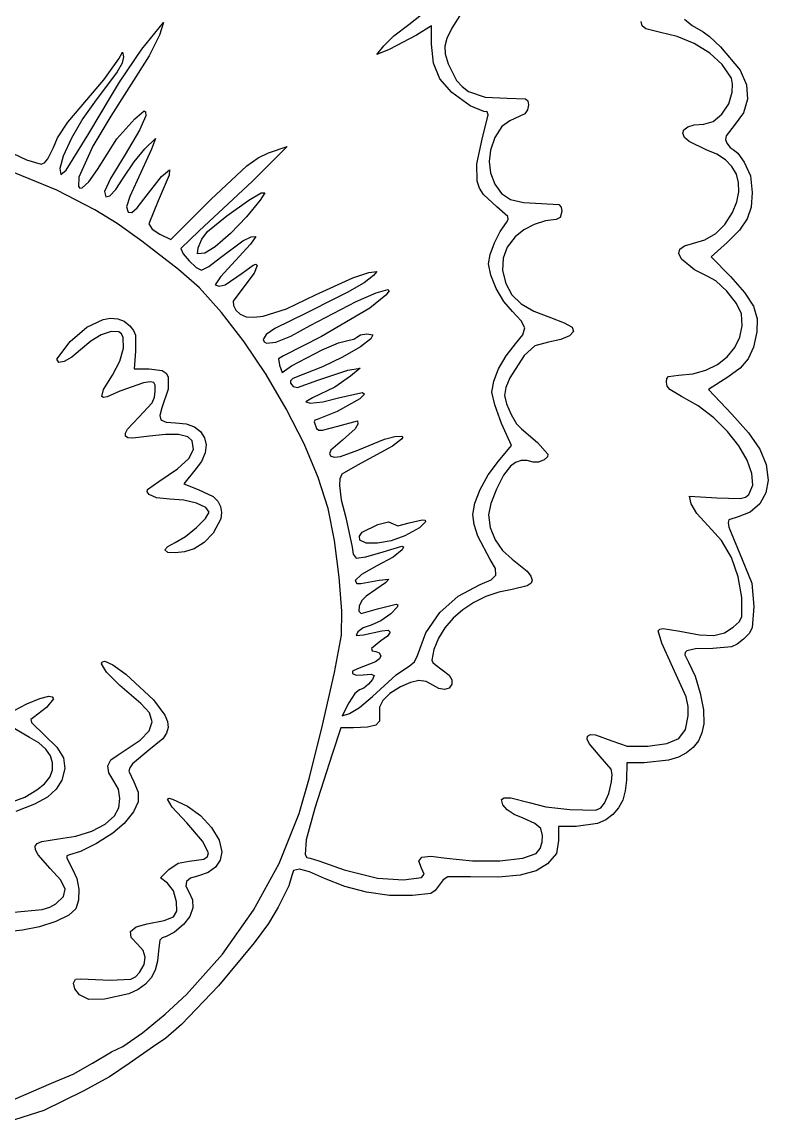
# Model space of a CAD drawing. Extents: x 2 to 201, y 47 to 241.
# Drawn here: x 134.3 to 200.6, y 88.4 to 186 of the extents above; entities that cross this region are included whole.
import ezdxf

# ---------------------------------------------------------------- set-up
doc = ezdxf.new("R2010")
doc.units = 0

msp = doc.modelspace()

# ---------------------------------------------------------------- linework, layer by layer
at = {"layer": 'Layer 1'}
for p, q in [((168.659581, 185.834474), (170.786944, 187.486517)), ((173.358645, 186.866026), (172.488152, 185.502344)), ((144.946148, 183.627147), (146.874509, 186.01206)), ((146.874509, 186.01206), (146.515325, 184.894498)), ((167.345848, 184.822298), (168.659581, 185.834474)), ((170.685231, 185.706523), (169.344676, 184.880445)), ((170.685231, 184.075242), (170.685231, 185.706523)), ((189.421716, 185.716051), (189.316216, 186.086174)), ((189.732501, 185.43534), (189.421716, 185.716051)), ((193.180121, 186.310772), (193.856579, 185.747474)), ((193.856579, 185.747474), (194.825843, 185.174783)), ((146.515325, 184.894498), (145.59133, 183.048727)), ((166.437392, 183.941057), (167.345848, 184.822298)), ((169.344676, 184.880445), (166.910848, 183.603711)), ((172.488152, 185.502344), (172.046557, 184.592859)), ((191.036473, 185.104165), (189.732501, 185.43534)), ((192.521659, 184.77019), (191.036473, 185.104165)), ((194.032679, 184.133758), (192.521659, 184.77019)), ((194.825843, 185.174783), (195.407061, 184.775782)), ((195.407061, 184.775782), (196.380302, 183.836403)), ((165.817575, 183.153058), (166.437392, 183.941057)), ((170.859364, 182.395796), (170.685231, 184.075242)), ((172.046557, 184.592859), (171.859925, 183.89668)), ((171.859925, 183.89668), (171.908158, 183.21354)), ((195.413449, 183.27554), (194.032679, 184.133758)), ((196.380302, 183.836403), (198.108708, 181.778727)), ((141.570707, 180.913758), (142.9002, 182.766504)), ((145.59133, 183.048727), (142.192217, 177.686504)), ((142.9002, 182.766504), (143.227817, 183.374832)), ((142.957039, 180.697305), (144.946148, 183.627147)), ((143.298641, 182.959341), (143.180996, 182.399004)), ((143.227817, 183.374832), (143.298641, 182.959341)), ((166.910848, 183.603711), (165.817575, 183.153058)), ((171.908158, 183.21354), (172.17116, 182.343171)), ((196.507887, 182.276205), (195.413449, 183.27554)), ((143.180996, 182.399004), (142.762401, 181.619137)), ((171.43686, 181.009692), (170.859364, 182.395796)), ((172.17116, 182.343171), (172.919323, 180.853668)), ((197.355884, 181.063861), (196.507887, 182.276205)), ((198.108708, 181.778727), (198.669844, 180.476605)), ((138.364642, 177.140892), (141.570707, 180.913758)), ((142.762401, 181.619137), (140.727455, 178.939814)), ((172.500363, 179.785459), (171.43686, 181.009692)), ((172.919323, 180.853668), (173.404775, 180.306664)), ((197.451184, 180.52518), (197.355884, 181.063861)), ((142.151887, 179.379838), (142.957039, 180.697305)), ((174.132519, 178.591628), (172.500363, 179.785459)), ((173.404775, 180.306664), (173.980366, 179.882194)), ((173.980366, 179.882194), (175.449641, 179.372951)), ((197.104213, 178.770961), (197.407358, 179.812326)), ((197.407358, 179.812326), (197.451184, 180.52518)), ((198.669844, 180.476605), (198.768618, 179.199607)), ((140.727455, 178.939814), (139.695376, 177.468088)), ((140.21779, 176.134282), (142.151887, 179.379838)), ((175.449641, 179.372951), (177.422497, 179.270138)), ((177.422497, 179.270138), (179.027932, 179.235679)), ((179.027932, 179.235679), (179.252059, 179.048326)), ((179.252059, 179.048326), (179.293009, 178.684098)), ((198.768618, 179.199607), (198.40844, 177.980248)), ((144.310041, 177.46045), (145.14751, 178.145927)), ((145.14751, 178.145927), (145.264061, 178.063677)), ((145.264061, 178.063677), (145.285231, 177.727105)), ((175.331964, 178.109838), (174.132519, 178.591628)), ((175.63783, 178.067469), (175.331964, 178.109838)), ((175.725851, 177.790892), (175.63783, 178.067469)), ((178.97286, 177.89603), (177.65739, 177.265099)), ((179.224066, 178.241548), (178.97286, 177.89603)), ((179.293009, 178.684098), (179.224066, 178.241548)), ((195.725255, 177.223205), (196.504864, 177.86454)), ((196.504864, 177.86454), (197.104213, 178.770961)), ((198.40844, 177.980248), (197.592721, 176.851042)), ((137.435047, 175.757223), (138.364642, 177.140892)), ((139.695376, 177.468088), (138.705206, 175.731574)), ((142.192217, 177.686504), (140.573877, 175.020467)), ((142.714455, 175.659673), (144.310041, 177.46045)), ((145.285231, 177.727105), (144.746363, 176.454748)), ((175.200787, 175.638293), (175.725851, 177.790892)), ((177.65739, 177.265099), (176.929253, 176.754918)), ((193.455772, 176.738877), (194.042842, 176.910967)), ((194.042842, 176.910967), (194.881328, 176.977096)), ((194.881328, 176.977096), (195.725255, 177.223205)), ((197.592721, 176.851042), (196.861674, 175.935858)), ((138.217286, 172.896567), (140.21779, 176.134282)), ((144.746363, 176.454748), (143.450787, 174.289031)), ((176.929253, 176.754918), (176.323015, 175.783601)), ((193.027622, 176.163836), (193.118054, 176.482581)), ((193.182411, 175.804397), (193.027622, 176.163836)), ((193.118054, 176.482581), (193.455772, 176.738877)), ((196.861674, 175.935858), (196.812338, 175.617463)), ((136.602552, 173.888177), (137.100787, 174.905478)), ((137.100787, 174.905478), (137.435047, 175.757223)), ((138.705206, 175.731574), (137.960951, 174.123645)), ((140.573877, 175.020467), (139.348094, 172.253727)), ((141.0044, 172.959282), (142.714455, 175.659673)), ((145.205447, 174.782607), (146.145868, 175.694083)), ((146.145868, 175.694083), (145.815527, 174.746499)), ((157.869436, 175.005393), (154.776019, 171.899921)), ((156.192641, 174.432361), (157.869436, 175.005393)), ((174.716866, 173.459565), (175.200787, 175.638293)), ((176.323015, 175.783601), (175.930082, 174.678799)), ((193.580356, 175.42602), (193.182411, 175.804397)), ((195.097454, 174.699476), (193.580356, 175.42602)), ((196.812338, 175.617463), (196.9306, 175.290043)), ((196.9306, 175.290043), (197.223818, 174.88969)), ((197.223818, 174.88969), (197.502749, 174.723171)), ((133.499832, 174.381965), (134.697552, 173.795594)), ((137.960951, 174.123645), (137.666614, 173.037678)), ((143.450787, 174.289031), (142.155211, 172.163714)), ((144.255886, 173.643148), (145.205447, 174.782607)), ((145.815527, 174.746499), (144.538556, 171.982757)), ((154.271039, 173.287636), (155.276694, 173.999636)), ((155.276694, 173.999636), (156.192641, 174.432361)), ((175.930082, 174.678799), (175.798544, 173.64571)), ((196.042582, 174.30333), (195.097454, 174.699476)), ((196.806866, 173.807592), (196.042582, 174.30333)), ((197.502749, 174.723171), (197.900845, 174.393207)), ((197.900845, 174.393207), (198.480593, 173.59989)), ((137.383009, 171.103764), (132.455642, 173.121038)), ((134.697552, 173.795594), (135.990602, 173.415316)), ((135.990602, 173.415316), (136.292537, 173.54077)), ((136.292537, 173.54077), (136.602552, 173.888177)), ((137.666614, 173.037678), (137.735512, 172.499226)), ((140.245837, 171.845854), (141.0044, 172.959282)), ((143.293476, 172.183541), (144.255886, 173.643148)), ((151.088369, 170.294393), (154.271039, 173.287636)), ((174.73391, 171.907881), (174.716866, 173.459565)), ((175.798544, 173.64571), (175.928367, 172.645324)), ((197.38731, 173.219407), (196.806866, 173.807592)), ((197.780921, 172.545915), (197.38731, 173.219407)), ((198.480593, 173.59989), (199.036874, 172.379947)), ((137.735512, 172.499226), (138.217286, 172.896567)), ((139.348094, 172.253727), (139.305017, 171.445081)), ((142.155211, 172.163714), (141.616343, 170.988485)), ((142.628112, 171.158543), (143.293476, 172.183541)), ((144.538556, 171.982757), (143.869975, 170.540315)), ((145.10698, 170.314264), (146.698657, 172.326498)), ((147.357815, 172.431515), (146.386858, 170.16811)), ((146.698657, 172.326498), (147.387805, 172.920232)), ((147.387805, 172.920232), (147.357815, 172.431515)), ((175.928367, 172.645324), (176.319516, 171.638632)), ((197.984704, 171.794262), (197.780921, 172.545915)), ((199.036874, 172.379947), (199.189676, 170.904764)), ((140.769676, 169.37484), (137.383009, 171.103764)), ((139.305017, 171.445081), (139.432975, 171.302016)), ((139.432975, 171.302016), (139.641821, 171.325122)), ((139.641821, 171.325122), (140.245837, 171.845854)), ((141.616343, 170.988485), (141.743957, 170.528535)), ((142.09641, 170.596048), (142.628112, 171.158543)), ((154.776019, 171.899921), (150.035539, 167.498031)), ((174.948277, 171.283965), (174.73391, 171.907881)), ((175.309463, 170.716952), (174.948277, 171.283965)), ((176.319516, 171.638632), (176.897219, 170.816975)), ((197.810809, 170.085042), (197.995665, 170.97159)), ((197.995665, 170.97159), (197.984704, 171.794262)), ((141.743957, 170.528535), (142.09641, 170.596048)), ((143.869975, 170.540315), (143.591898, 169.622665)), ((144.524658, 169.529794), (145.10698, 170.314264)), ((146.386858, 170.16811), (145.567454, 168.117433)), ((147.515662, 166.729455), (151.088369, 170.294393)), ((152.481898, 168.828686), (154.457454, 170.224947)), ((155.450396, 170.21484), (154.258478, 168.754571)), ((154.457454, 170.224947), (155.533567, 170.869077)), ((155.865129, 170.884765), (155.450396, 170.21484)), ((155.533567, 170.869077), (155.865129, 170.884765)), ((176.501069, 169.620489), (175.309463, 170.716952)), ((176.897219, 170.816975), (177.702997, 170.289601)), ((177.702997, 170.289601), (178.853158, 170.008432)), ((178.853158, 170.008432), (180.464006, 169.925393)), ((197.427142, 169.141761), (197.810809, 170.085042)), ((199.189676, 170.904764), (199.093305, 169.616542)), ((142.753437, 168.164991), (140.769676, 169.37484)), ((143.591898, 169.622665), (143.713433, 169.159489)), ((143.713433, 169.159489), (144.042247, 169.1367)), ((144.042247, 169.1367), (144.524658, 169.529794)), ((177.456423, 168.778115), (176.501069, 169.620489)), ((180.464006, 169.925393), (182.006551, 169.827063)), ((182.006551, 169.827063), (182.218681, 169.616334)), ((182.256343, 169.219838), (182.136239, 168.685473)), ((182.218681, 169.616334), (182.256343, 169.219838)), ((196.759116, 168.078193), (197.427142, 169.141761)), ((199.093305, 169.616542), (198.746241, 168.562812)), ((144.946875, 166.571306), (142.753437, 168.164991)), ((145.567454, 168.117433), (145.853595, 167.656849)), ((150.773886, 167.440552), (152.481898, 168.828686)), ((154.258478, 168.754571), (152.815531, 167.266972)), ((176.792574, 167.446015), (177.348131, 168.251827)), ((177.348131, 168.251827), (177.510588, 168.515278)), ((177.510588, 168.515278), (177.456423, 168.778115)), ((179.823682, 168.062624), (178.887963, 167.577306)), ((180.82044, 168.390668), (179.823682, 168.062624)), ((181.762454, 168.512707), (180.82044, 168.390668)), ((182.136239, 168.685473), (181.762454, 168.512707)), ((195.942169, 167.25896), (196.759116, 168.078193)), ((198.746241, 168.562812), (198.061559, 167.571259)), ((145.853595, 167.656849), (146.541544, 167.19397)), ((146.541544, 167.19397), (147.515662, 166.729455)), ((150.035539, 167.498031), (148.412762, 165.925381)), ((150.275698, 166.755658), (150.773886, 167.440552)), ((152.815531, 167.266972), (151.463838, 166.079662)), ((176.2827, 166.421167), (176.792574, 167.446015)), ((178.887963, 167.577306), (178.129068, 166.98345)), ((194.983062, 166.689351), (195.942169, 167.25896)), ((198.061559, 167.571259), (196.952331, 166.469565)), ((148.192431, 164.05319), (144.946875, 166.571306)), ((149.95155, 166.006407), (150.275698, 166.755658)), ((151.922139, 165.131663), (153.920385, 166.600492)), ((154.591283, 166.326114), (153.262751, 164.864167)), ((153.920385, 166.600492), (154.670506, 166.980603)), ((155.066207, 167.011835), (154.591283, 166.326114)), ((154.670506, 166.980603), (155.066207, 167.011835)), ((175.909816, 165.38995), (176.2827, 166.421167)), ((178.129068, 166.98345), (177.419103, 166.065)), ((192.763642, 165.881587), (193.168125, 166.180518)), ((193.168125, 166.180518), (193.888555, 166.374651)), ((193.888555, 166.374651), (194.983062, 166.689351)), ((196.952331, 166.469565), (195.538144, 165.198112)), ((148.412762, 165.925381), (148.625032, 165.473338)), ((148.625032, 165.473338), (149.163042, 164.827829)), ((149.892774, 165.46321), (149.95155, 166.006407)), ((150.545684, 165.520263), (149.892774, 165.46321)), ((149.95155, 166.006407), (149.95155, 166.006407)), ((151.463838, 166.079662), (150.545684, 165.520263)), ((150.885716, 164.331526), (151.922139, 165.131663)), ((175.765231, 164.565031), (175.909816, 165.38995)), ((177.419103, 166.065), (177.044693, 165.064327)), ((192.678114, 165.482151), (192.763642, 165.881587)), ((192.914549, 164.986504), (192.678114, 165.482151)), ((195.538144, 165.198112), (197.246858, 163.446463)), ((149.163042, 164.827829), (149.780734, 164.249432)), ((149.780734, 164.249432), (150.232051, 163.998727)), ((150.232051, 163.998727), (150.885716, 164.331526)), ((153.262751, 164.864167), (151.933628, 163.402818)), ((153.853272, 163.74049), (154.828709, 164.458629)), ((154.828709, 164.458629), (155.086285, 164.530745)), ((155.188293, 164.428324), (154.919179, 163.750173)), ((155.086285, 164.530745), (155.188293, 164.428324)), ((175.954042, 163.578722), (175.765231, 164.565031)), ((177.044693, 165.064327), (177.005531, 163.979917)), ((194.06995, 164.04541), (192.914549, 164.986504)), ((150.060481, 162.439054), (148.192431, 164.05319)), ((151.933628, 163.402818), (151.45729, 162.718536)), ((152.354916, 162.701713), (153.853272, 163.74049)), ((154.919179, 163.750173), (154.008523, 162.524773)), ((160.38412, 161.828209), (163.693906, 163.314283)), ((163.693906, 163.314283), (165.126876, 163.796396)), ((165.522469, 163.526108), (164.697453, 162.894854)), ((165.126876, 163.796396), (165.817829, 163.880213)), ((165.817829, 163.880213), (165.522469, 163.526108)), ((176.44495, 162.392826), (175.954042, 163.578722)), ((177.005531, 163.979917), (177.301311, 162.810261)), ((195.233457, 163.434282), (194.06995, 164.04541)), ((195.969825, 163.054166), (195.233457, 163.434282)), ((197.246858, 163.446463), (198.516073, 162.020609)), ((152.037013, 160.26157), (150.060481, 162.439054)), ((151.45729, 162.718536), (151.824094, 162.575223)), ((151.824094, 162.575223), (152.354916, 162.701713)), ((154.008523, 162.524773), (153.074113, 161.247758)), ((164.697453, 162.894854), (163.188817, 162.023171)), ((165.781573, 162.004452), (166.807498, 162.305393)), ((166.807498, 162.305393), (166.913486, 162.159378)), ((177.124663, 161.234235), (176.44495, 162.392826)), ((177.301311, 162.810261), (177.835369, 161.830875)), ((196.925195, 162.145473), (195.969825, 163.054166)), ((153.074113, 161.247758), (153.075263, 160.880603)), ((157.802417, 160.571168), (160.38412, 161.828209)), ((162.186081, 161.515315), (159.537454, 160.184431)), ((159.894437, 159.082641), (164.002784, 161.234321)), ((163.188817, 162.023171), (162.186081, 161.515315)), ((164.002784, 161.234321), (165.781573, 162.004452)), ((166.62816, 161.777588), (165.208455, 160.64423)), ((166.913486, 162.159378), (166.62816, 161.777588)), ((177.879894, 160.329838), (177.124663, 161.234235)), ((177.835369, 161.830875), (178.644124, 161.023169)), ((197.784109, 161.055688), (196.925195, 162.145473)), ((198.516073, 162.020609), (199.291562, 160.809091)), ((154.038442, 157.654085), (152.037013, 160.26157)), ((153.075263, 160.880603), (153.309458, 160.460498)), ((153.309458, 160.460498), (153.68419, 160.090816)), ((155.730438, 159.917958), (157.802417, 160.571168)), ((165.208455, 160.64423), (160.920918, 158.103808)), ((178.669533, 159.515163), (177.879894, 160.329838)), ((178.644124, 161.023169), (179.770421, 160.354454)), ((179.770421, 160.354454), (181.257107, 159.792038)), ((198.231108, 160.132296), (197.784109, 161.055688)), ((199.291562, 160.809091), (199.633033, 159.687176)), ((140.042373, 158.959538), (141.491255, 159.641157)), ((141.491255, 159.641157), (142.170393, 159.746112)), ((142.170393, 159.746112), (142.800933, 159.688965)), ((142.800933, 159.688965), (143.369077, 159.466069)), ((143.369077, 159.466069), (143.861025, 159.073774)), ((153.68419, 160.090816), (154.216635, 159.877946)), ((154.216635, 159.877946), (154.900737, 159.820717)), ((154.900737, 159.820717), (155.730438, 159.917958)), ((159.537454, 160.184431), (156.749617, 158.828066)), ((178.966975, 158.885867), (178.669533, 159.515163)), ((181.257107, 159.792038), (182.469632, 159.344697)), ((182.469632, 159.344697), (183.177629, 158.952108)), ((198.293321, 159.060818), (198.231108, 160.132296)), ((199.633033, 159.687176), (199.600196, 158.530126)), ((138.564674, 157.673297), (140.042373, 158.959538)), ((141.342679, 158.27165), (140.39786, 157.712559)), ((142.214504, 158.562102), (141.342679, 158.27165)), ((142.897998, 158.52998), (142.214504, 158.562102)), ((143.144847, 158.343192), (142.897998, 158.52998)), ((143.293662, 158.026207), (143.144847, 158.343192)), ((143.861025, 159.073774), (144.194114, 158.659373)), ((144.194114, 158.659373), (144.372807, 158.227389)), ((156.004079, 158.284488), (155.73942, 157.860393)), ((156.749617, 158.828066), (156.004079, 158.284488)), ((158.178701, 158.149127), (159.894437, 159.082641)), ((164.053009, 158.07206), (164.388713, 158.271379)), ((164.388713, 158.271379), (164.950899, 158.354282)), ((164.950899, 158.354282), (165.481939, 158.276414)), ((165.481939, 158.276414), (165.308447, 157.913406)), ((178.789528, 158.261047), (178.966975, 158.885867)), ((183.300979, 158.556559), (182.950944, 158.173818)), ((183.177629, 158.952108), (183.300979, 158.556559)), ((198.086485, 158.051277), (198.293321, 159.060818)), ((199.600196, 158.530126), (199.292664, 157.159434)), ((137.383009, 156.102809), (138.564674, 157.673297)), ((140.39786, 157.712559), (139.495386, 156.938768)), ((143.311052, 157.094163), (143.293662, 158.026207)), ((144.372807, 158.227389), (144.380907, 156.815996)), ((155.981182, 154.749942), (154.038442, 157.654085)), ((155.73942, 157.860393), (155.807136, 157.630173)), ((155.807136, 157.630173), (156.023357, 157.515106)), ((156.023357, 157.515106), (156.862396, 157.618983)), ((156.862396, 157.618983), (158.178701, 158.149127)), ((160.920918, 158.103808), (157.527269, 156.410087)), ((160.961473, 156.942067), (162.434518, 157.543141)), ((162.434518, 157.543141), (163.357106, 157.789838)), ((163.357106, 157.789838), (163.776643, 157.87274)), ((163.776643, 157.87274), (164.053009, 158.07206)), ((165.308447, 157.913406), (164.386188, 157.208368)), ((177.319468, 156.388866), (178.154497, 157.459801)), ((178.154497, 157.459801), (178.789528, 158.261047)), ((181.097961, 157.618176), (179.856903, 157.276425)), ((182.194335, 157.846739), (181.097961, 157.618176)), ((182.950944, 158.173818), (182.194335, 157.846739)), ((197.636183, 157.128535), (198.086485, 158.051277)), ((139.495386, 156.938768), (138.730499, 156.271778)), ((142.977889, 155.918881), (143.311052, 157.094163)), ((144.380907, 156.815996), (144.251028, 155.249838)), ((157.527269, 156.410087), (157.090037, 156.144992)), ((158.237736, 155.510899), (160.961473, 156.942067)), ((164.386188, 157.208368), (162.790837, 156.291262)), ((176.655822, 155.247037), (177.319468, 156.388866)), ((178.93343, 156.415599), (177.63894, 154.449634)), ((179.856903, 157.276425), (178.93343, 156.415599)), ((196.107502, 155.642896), (196.967994, 156.317454)), ((196.967994, 156.317454), (197.636183, 157.128535)), ((199.292664, 157.159434), (198.828216, 156.136488)), ((137.568125, 155.811775), (137.383009, 156.102809)), ((138.052684, 155.882106), (137.568125, 155.811775)), ((138.730499, 156.271778), (138.052684, 155.882106)), ((142.321898, 154.685393), (142.977889, 155.918881)), ((157.090037, 156.144992), (157.172911, 155.582279)), ((157.172911, 155.582279), (157.417654, 154.926942)), ((157.417654, 154.926942), (158.237736, 155.510899)), ((160.996578, 155.413219), (159.477594, 154.825367)), ((162.790837, 156.291262), (160.996578, 155.413219)), ((195.080286, 155.129721), (196.107502, 155.642896)), ((198.828216, 156.136488), (198.10572, 155.30313)), ((141.546404, 153.423601), (142.321898, 154.685393)), ((144.251028, 155.249838), (145.600784, 155.249838)), ((145.600784, 155.249838), (146.74754, 155.085238)), ((146.74754, 155.085238), (147.093942, 154.85963)), ((147.093942, 154.85963), (147.294742, 154.520831)), ((147.294742, 154.520831), (147.276672, 153.4507)), ((157.781649, 151.682487), (155.981182, 154.749942)), ((158.369713, 154.396555), (158.168792, 154.19365)), ((159.477594, 154.825367), (158.369713, 154.396555)), ((160.594997, 154.242471), (163.240661, 155.115048)), ((163.488565, 154.580892), (162.106149, 153.623911)), ((163.240661, 155.115048), (164.335231, 155.301656)), ((164.335231, 155.301656), (163.488565, 154.580892)), ((176.216306, 154.141758), (176.655822, 155.247037)), ((177.63894, 154.449634), (177.294908, 153.598096)), ((191.569676, 154.048742), (191.607112, 154.379149)), ((191.607112, 154.379149), (191.757699, 154.572569)), ((191.757699, 154.572569), (192.628009, 154.686968)), ((192.628009, 154.686968), (193.911928, 154.802791)), ((193.911928, 154.802791), (195.080286, 155.129721)), ((197.024044, 154.501201), (195.316627, 153.409613)), ((198.10572, 155.30313), (197.024044, 154.501201)), ((141.382691, 152.79677), (141.546404, 153.423601)), ((145.086688, 153.987683), (142.981282, 153.250719)), ((145.686414, 154.084244), (145.086688, 153.987683)), ((145.997215, 154.038115), (145.686414, 154.084244)), ((146.114055, 153.782228), (145.997215, 154.038115)), ((146.131898, 153.249517), (146.114055, 153.782228)), ((147.276672, 153.4507), (146.727613, 151.768931)), ((158.168792, 154.19365), (158.167237, 153.975062)), ((158.167237, 153.975062), (158.386189, 153.662695)), ((158.386189, 153.662695), (158.788238, 153.594818)), ((158.788238, 153.594818), (160.594997, 154.242471)), ((162.106149, 153.623911), (160.097665, 152.677684)), ((176.053663, 153.180474), (176.216306, 154.141758)), ((177.294908, 153.598096), (177.176343, 152.881096)), ((191.635802, 153.714367), (191.569676, 154.048742)), ((191.857726, 153.415237), (191.635802, 153.714367)), ((192.910231, 152.790082), (191.857726, 153.415237)), ((195.316627, 153.409613), (197.371149, 151.224124)), ((141.537336, 152.706053), (141.382691, 152.79677)), ((141.853427, 152.755583), (141.537336, 152.706053)), ((142.981282, 153.250719), (141.853427, 152.755583)), ((145.848191, 152.23098), (146.071, 152.725685)), ((146.071, 152.725685), (146.131898, 153.249517)), ((160.097665, 152.677684), (159.506896, 152.311106)), ((161.020911, 152.327997), (162.548708, 152.705029)), ((164.314629, 152.5757), (162.304297, 151.4647)), ((162.548708, 152.705029), (164.556158, 153.140604)), ((164.724214, 152.982648), (164.314629, 152.5757)), ((164.556158, 153.140604), (164.724214, 152.982648)), ((176.304399, 152.034652), (176.053663, 153.180474)), ((177.176343, 152.881096), (177.346793, 152.142476)), ((194.395363, 151.949994), (192.910231, 152.790082)), ((144.676139, 150.948531), (145.848191, 152.23098)), ((146.727613, 151.768931), (146.535786, 151.107008)), ((159.356259, 148.585065), (157.781649, 151.682487)), ((159.506896, 152.311106), (159.910809, 152.195616)), ((159.910809, 152.195616), (161.020911, 152.327997)), ((162.304297, 151.4647), (160.517527, 150.734282)), ((176.915964, 150.40231), (176.304399, 152.034652)), ((177.346793, 152.142476), (177.756609, 151.204069)), ((195.771416, 150.891943), (194.395363, 151.949994)), ((143.679338, 149.884629), (144.676139, 150.948531)), ((146.535786, 151.107008), (146.639485, 150.705018)), ((146.639485, 150.705018), (147.091583, 150.505767)), ((147.091583, 150.505767), (147.94495, 150.45206)), ((160.328689, 150.680352), (160.258687, 150.525561)), ((160.258687, 150.525561), (160.477367, 149.955414)), ((160.517527, 150.734282), (160.328689, 150.680352)), ((162.353806, 150.167811), (164.105954, 150.634296)), ((164.105954, 150.634296), (164.149909, 150.345593)), ((177.756609, 151.204069), (178.253489, 150.36453)), ((196.987695, 149.689579), (195.771416, 150.891943)), ((197.371149, 151.224124), (198.868652, 149.56099)), ((143.482002, 149.526497), (143.679338, 149.884629)), ((143.489561, 149.276805), (143.482002, 149.526497)), ((147.94495, 150.45206), (148.872077, 150.356356)), ((148.872077, 150.356356), (149.616663, 150.086465)), ((149.616663, 150.086465), (150.168152, 149.668222)), ((150.168152, 149.668222), (150.515987, 149.12746)), ((160.477367, 149.955414), (160.663257, 149.808455)), ((160.663257, 149.808455), (160.996772, 149.790207)), ((160.996772, 149.790207), (162.353806, 150.167811)), ((163.909164, 149.923496), (162.761843, 148.919319)), ((164.149909, 150.345593), (163.909164, 149.923496)), ((177.784475, 148.423509), (176.915964, 150.40231)), ((178.253489, 150.36453), (178.685131, 149.922512)), ((178.685131, 149.922512), (180.098076, 148.694862)), ((197.993505, 148.416553), (196.987695, 149.689579)), ((198.868652, 149.56099), (199.863982, 148.104671)), ((143.705155, 149.129973), (143.489561, 149.276805)), ((144.131925, 149.080421), (143.705155, 149.129973)), ((145.631546, 149.250837), (144.131925, 149.080421)), ((147.03813, 149.419192), (145.631546, 149.250837)), ((148.198304, 149.404892), (147.03813, 149.419192)), ((149.024792, 149.216826), (148.198304, 149.404892)), ((149.430314, 148.863885), (149.024792, 149.216826)), ((149.519468, 148.071541), (149.430314, 148.863885)), ((150.515987, 149.12746), (150.649614, 148.490012)), ((160.621425, 145.591022), (159.356259, 148.585065)), ((162.761843, 148.919319), (161.735945, 148.012099)), ((164.132963, 148.014642), (166.510064, 149.010082)), ((166.510064, 149.010082), (167.425779, 149.246842)), ((168.0192, 148.991724), (167.231914, 148.385664)), ((167.425779, 149.246842), (168.048034, 149.273748)), ((168.139838, 149.180756), (168.0192, 148.991724)), ((168.048034, 149.273748), (168.139838, 149.180756)), ((180.098076, 148.694862), (181.016389, 147.673664)), ((149.105028, 147.267022), (149.519468, 148.071541)), ((150.558475, 147.781712), (150.232014, 147.028393)), ((150.649614, 148.490012), (150.558475, 147.781712)), ((161.735945, 148.012099), (161.619581, 147.692848)), ((161.619581, 147.692848), (161.738586, 147.482319)), ((162.595635, 147.44487), (164.132963, 148.014642)), ((167.231914, 148.385664), (164.112502, 146.682432)), ((176.630722, 147.055225), (177.784475, 148.423509)), ((181.016389, 147.673664), (180.989112, 147.421187)), ((198.73815, 147.146515), (197.993505, 148.416553)), ((199.863982, 148.104671), (200.41876, 146.743148)), ((148.106732, 146.352681), (149.105028, 147.267022)), ((150.232014, 147.028393), (149.659676, 146.25589)), ((161.738586, 147.482319), (162.071193, 147.394872)), ((162.071193, 147.394872), (162.595635, 147.44487)), ((164.112502, 146.682432), (162.730763, 145.879023)), ((175.728926, 145.827253), (176.630722, 147.055225)), ((177.708868, 146.613166), (177.082551, 145.787659)), ((178.165867, 146.92649), (177.708868, 146.613166)), ((178.668035, 147.090389), (178.165867, 146.92649)), ((179.194514, 147.101319), (178.668035, 147.090389)), ((179.724442, 146.955736), (179.194514, 147.101319)), ((180.190381, 146.942963), (179.724442, 146.955736)), ((180.704769, 147.17207), (180.190381, 146.942963)), ((180.989112, 147.421187), (180.704769, 147.17207)), ((199.170935, 145.953116), (198.73815, 147.146515)), ((200.41876, 146.743148), (200.594606, 145.3644)), ((146.444318, 145.23087), (148.106732, 146.352681)), ((149.659676, 146.25589), (148.671898, 145.021754)), ((161.493564, 142.833702), (160.621425, 145.591022)), ((162.730763, 145.879023), (162.538075, 145.473333)), ((175.00683, 144.535462), (175.728926, 145.827253)), ((177.082551, 145.787659), (176.450273, 144.570679)), ((199.241163, 144.910007), (199.170935, 145.953116)), ((145.436548, 144.527501), (146.444318, 145.23087)), ((148.671898, 145.021754), (149.953949, 144.522021)), ((162.538075, 145.473333), (162.504428, 144.869902)), ((162.504428, 144.869902), (162.671736, 143.602766)), ((198.89814, 144.090839), (199.241163, 144.910007)), ((200.594606, 145.3644), (200.402687, 144.221325)), ((145.408415, 144.325788), (145.436548, 144.527501)), ((145.58831, 144.076934), (145.408415, 144.325788)), ((146.231911, 143.782957), (145.58831, 144.076934)), ((147.44553, 143.678727), (146.231911, 143.782957)), ((148.682728, 143.575108), (147.44553, 143.678727)), ((149.953949, 144.522021), (151.27244, 143.91033)), ((151.27244, 143.91033), (151.691192, 143.498984)), ((174.530626, 143.318439), (175.00683, 144.535462)), ((176.450273, 144.570679), (175.961383, 143.294351)), ((193.756813, 143.263696), (193.625778, 143.949076)), ((193.625778, 143.949076), (196.059747, 143.776308)), ((196.059747, 143.776308), (198.134242, 143.720453)), ((198.134242, 143.720453), (198.602445, 143.843771)), ((198.602445, 143.843771), (198.89814, 144.090839)), ((200.402687, 144.221325), (199.857064, 143.247222)), ((149.803426, 143.306432), (148.682728, 143.575108)), ((150.616212, 142.935974), (149.803426, 143.306432)), ((150.929676, 142.527006), (150.616212, 142.935974)), ((151.691192, 143.498984), (151.94654, 143.026225)), ((151.94654, 143.026225), (152.036175, 142.498744)), ((162.054337, 139.990931), (161.493564, 142.833702)), ((162.671736, 143.602766), (163.068872, 142.030806)), ((174.36651, 142.314772), (174.530626, 143.318439)), ((175.961383, 143.294351), (175.765231, 142.290803)), ((194.260016, 142.401346), (193.756813, 143.263696)), ((199.857064, 143.247222), (199.020406, 142.519253)), ((149.811388, 141.152844), (150.604906, 141.955348)), ((150.604906, 141.955348), (150.929676, 142.527006)), ((151.957791, 141.923232), (151.287731, 140.654882)), ((152.036175, 142.498744), (151.957791, 141.923232)), ((163.068872, 142.030806), (163.629676, 139.411391)), ((168.7031, 141.55974), (169.864554, 141.845943)), ((169.864554, 141.845943), (170.117116, 141.803048)), ((170.117116, 141.803048), (170.158368, 141.658767)), ((174.489996, 141.417224), (174.36651, 142.314772)), ((175.765231, 142.290803), (175.915077, 141.153705)), ((195.285865, 141.290492), (194.260016, 142.401346)), ((197.12582, 141.835412), (197.04435, 141.586078)), ((197.955377, 142.114578), (197.12582, 141.835412)), ((199.020406, 142.519253), (197.955377, 142.114578)), ((148.820305, 140.361672), (149.811388, 141.152844)), ((164.276979, 140.375849), (164.535983, 140.739381)), ((164.535983, 140.739381), (165.905008, 141.426737)), ((165.905008, 141.426737), (166.861219, 141.656408)), ((166.861219, 141.656408), (167.269552, 141.467908)), ((167.269552, 141.467908), (167.694946, 141.292003)), ((167.694946, 141.292003), (168.7031, 141.55974)), ((169.629355, 141.133872), (168.322326, 140.406922)), ((170.158368, 141.658767), (169.629355, 141.133872)), ((174.811578, 140.39168), (174.489996, 141.417224)), ((175.915077, 141.153705), (176.339582, 140.067254)), ((196.448659, 139.986024), (195.285865, 141.290492)), ((197.04435, 141.586078), (197.10792, 141.178322)), ((197.10792, 141.178322), (198.304994, 138.316504)), ((147.250077, 139.469472), (147.902843, 139.824008)), ((147.902843, 139.824008), (148.820305, 140.361672)), ((150.475005, 139.829018), (149.603457, 139.262604)), ((151.287731, 140.654882), (150.475005, 139.829018)), ((162.483861, 136.734064), (162.054337, 139.990931)), ((164.327611, 140.022199), (164.276979, 140.375849)), ((164.87759, 139.765333), (164.327611, 140.022199)), ((164.327611, 140.022199), (164.327611, 140.022199)), ((165.886152, 139.759187), (164.87759, 139.765333)), ((167.114122, 139.980728), (165.886152, 139.759187)), ((168.322326, 140.406922), (167.114122, 139.980728)), ((175.914781, 138.304338), (174.811578, 140.39168)), ((176.339582, 140.067254), (177.001195, 139.102361)), ((197.339476, 138.474696), (196.448659, 139.986024)), ((146.978565, 139.159384), (147.250077, 139.469472)), ((147.238971, 138.942922), (146.978565, 139.159384)), ((146.978565, 139.159384), (146.978565, 139.159384)), ((147.891723, 138.893024), (147.238971, 138.942922)), ((148.744119, 139.00211), (147.891723, 138.893024)), ((149.603457, 139.262604), (148.744119, 139.00211)), ((163.629676, 139.411391), (163.734959, 138.784536)), ((163.734959, 138.784536), (163.98807, 138.443485)), ((164.837559, 138.549193), (166.376658, 138.996471)), ((166.376658, 138.996471), (168.040739, 139.497791)), ((168.076256, 139.157583), (167.279681, 138.524155)), ((168.040739, 139.497791), (168.201576, 139.427144)), ((168.201576, 139.427144), (168.076256, 139.157583)), ((177.001195, 139.102361), (177.862368, 138.329938)), ((163.98807, 138.443485), (164.837559, 138.549193)), ((167.279681, 138.524155), (165.82878, 137.74464)), ((176.382887, 137.498031), (175.914781, 138.304338)), ((177.862368, 138.329938), (179.195134, 137.264582)), ((197.946841, 136.781068), (197.339476, 138.474696)), ((198.304994, 138.316504), (199.153086, 136.20805)), ((164.452668, 136.991812), (163.911898, 136.440895)), ((165.82878, 137.74464), (164.452668, 136.991812)), ((175.975281, 136.498464), (176.418484, 136.93392)), ((176.418484, 136.93392), (176.382887, 137.498031)), ((179.195134, 137.264582), (179.528722, 136.842429)), ((179.528722, 136.842429), (179.640464, 136.487595)), ((198.259274, 134.929702), (197.946841, 136.781068)), ((162.713201, 133.71925), (162.483861, 136.734064)), ((163.911898, 136.440895), (164.041018, 136.16848)), ((164.041018, 136.16848), (164.405787, 136.165771)), ((164.405787, 136.165771), (166.028565, 136.48451)), ((166.593009, 136.226959), (164.884267, 135.042125)), ((166.028565, 136.48451), (166.904851, 136.567931)), ((166.904851, 136.567931), (166.593009, 136.226959)), ((173.060227, 135.067657), (175.006985, 136.078124)), ((175.006985, 136.078124), (175.975281, 136.498464)), ((179.19846, 135.9608), (177.869226, 135.646019)), ((179.530372, 136.19531), (179.19846, 135.9608)), ((179.640464, 136.487595), (179.530372, 136.19531)), ((199.153086, 136.20805), (199.330787, 134.130576)), ((164.884267, 135.042125), (164.506049, 134.668283)), ((171.413019, 133.605681), (173.060227, 135.067657)), ((175.508371, 135.024254), (174.435922, 134.499811)), ((176.659068, 135.411116), (175.508371, 135.024254)), ((177.869226, 135.646019), (176.659068, 135.411116)), ((198.275674, 133.210935), (198.259274, 134.929702)), ((164.263268, 134.159705), (164.215227, 133.711487)), ((164.506049, 134.668283), (164.263268, 134.159705)), ((164.421225, 133.518727), (165.887454, 133.94206)), ((165.887454, 133.94206), (167.545735, 134.357121)), ((167.638157, 134.086638), (167.064197, 133.489745)), ((167.545735, 134.357121), (167.697061, 134.280962)), ((167.697061, 134.280962), (167.638157, 134.086638)), ((173.460509, 133.852162), (172.600923, 133.095685)), ((174.435922, 134.499811), (173.460509, 133.852162)), ((199.330787, 134.130576), (199.200728, 132.237107)), ((162.673422, 131.602641), (162.713201, 133.71925)), ((164.215227, 133.711487), (164.421225, 133.518727)), ((167.064197, 133.489745), (166.172932, 132.858935)), ((170.169809, 131.809919), (171.413019, 133.605681)), ((172.600923, 133.095685), (171.875949, 132.244756)), ((198.024114, 132.772433), (198.275674, 133.210935)), ((164.625698, 132.241904), (164.129915, 131.884894)), ((165.313442, 132.486699), (164.625698, 132.241904)), ((164.655102, 131.623043), (166.27788, 131.98346)), ((166.172932, 132.858935), (165.313442, 132.486699)), ((166.27788, 131.98346), (166.836092, 132.036275)), ((166.836092, 132.036275), (166.998859, 131.8582)), ((171.875949, 132.244756), (171.304378, 131.313753)), ((190.825258, 131.967018), (190.970041, 132.13066)), ((191.151274, 130.866877), (190.825258, 131.967018)), ((190.970041, 132.13066), (191.287415, 132.18223)), ((191.287415, 132.18223), (192.74849, 131.945741)), ((192.74849, 131.945741), (194.50709, 131.629657)), ((196.71472, 131.795881), (197.510962, 132.304333)), ((197.510962, 132.304333), (198.024114, 132.772433)), ((199.200728, 132.237107), (198.925248, 131.743801)), ((162.05346, 128.282587), (162.673422, 131.602641)), ((164.129915, 131.884894), (163.984235, 131.553026)), ((163.984235, 131.553026), (164.655102, 131.623043)), ((166.169676, 131.074945), (165.361427, 130.400358)), ((166.774085, 131.515626), (166.169676, 131.074945)), ((166.998859, 131.8582), (166.774085, 131.515626)), ((169.435043, 129.798092), (170.169809, 131.809919)), ((171.304378, 131.313753), (170.904998, 130.317051)), ((194.50709, 131.629657), (195.771298, 131.575346)), ((195.771298, 131.575346), (196.71472, 131.795881)), ((198.409106, 131.237798), (197.863647, 130.801934)), ((198.925248, 131.743801), (198.409106, 131.237798)), ((165.361427, 130.400358), (165.399254, 130.203207)), ((165.399254, 130.203207), (165.746343, 130.13206)), ((165.746343, 130.13206), (166.045322, 130.017763)), ((166.045322, 130.017763), (166.169676, 129.742966)), ((170.904998, 130.317051), (170.718163, 129.383171)), ((192.129859, 128.729446), (191.151274, 130.866877)), ((193.217304, 130.056224), (193.203541, 129.839735)), ((193.367671, 130.211322), (193.217304, 130.056224)), ((194.147286, 130.37664), (193.367671, 130.211322)), ((195.680525, 130.414282), (194.147286, 130.37664)), ((197.338355, 130.552983), (195.680525, 130.414282)), ((197.863647, 130.801934), (197.338355, 130.552983)), ((141.358117, 129.03683), (141.409071, 129.222706)), ((141.812184, 128.308621), (141.358117, 129.03683)), ((141.409071, 129.222706), (141.64908, 129.285393)), ((141.64908, 129.285393), (142.364808, 128.959114)), ((142.364808, 128.959114), (143.51283, 128.129364)), ((165.715559, 129.231107), (164.123565, 128.615149)), ((166.063323, 129.488183), (165.715559, 129.231107)), ((166.169676, 129.742966), (166.063323, 129.488183)), ((168.740495, 128.871839), (169.164107, 129.213619)), ((169.164107, 129.213619), (169.435043, 129.798092)), ((170.718163, 129.383171), (170.80164, 129.149862)), ((170.80164, 129.149862), (171.009928, 128.98501)), ((171.009928, 128.98501), (172.248432, 128.052002)), ((193.203541, 129.839735), (193.516755, 129.183291)), ((193.516755, 129.183291), (194.112577, 127.938183)), ((142.988891, 127.126988), (141.812184, 128.308621)), ((143.51283, 128.129364), (145.977438, 125.853975)), ((161.004886, 123.600257), (162.05346, 128.282587)), ((163.678332, 128.384778), (163.652758, 128.172417)), ((163.652758, 128.172417), (163.986059, 128.045151)), ((164.123565, 128.615149), (163.678332, 128.384778)), ((163.986059, 128.045151), (164.617454, 128.070062)), ((164.617454, 128.070062), (165.315072, 128.116775)), ((165.315072, 128.116775), (165.605231, 128.003986)), ((165.456049, 126.146614), (167.533628, 128.076918)), ((165.605231, 128.003986), (165.456603, 127.646414)), ((167.533628, 128.076918), (168.740495, 128.871839)), ((172.248432, 128.052002), (172.507679, 127.620841)), ((193.308521, 126.103763), (192.129859, 128.729446)), ((144.865849, 125.518153), (142.988891, 127.126988)), ((165.099891, 127.231653), (164.668852, 126.888409)), ((165.456603, 127.646414), (165.099891, 127.231653)), ((167.942144, 127.009601), (166.979943, 126.401272)), ((168.809641, 127.401535), (167.942144, 127.009601)), ((169.558339, 127.556242), (168.809641, 127.401535)), ((170.215841, 127.475167), (169.558339, 127.556242)), ((170.809748, 127.159752), (170.215841, 127.475167)), ((171.35282, 126.852692), (170.809748, 127.159752)), ((172.50675, 127.23681), (172.247872, 126.893334)), ((172.507679, 127.620841), (172.50675, 127.23681)), ((194.112577, 127.938183), (194.577953, 126.453537)), ((135.886347, 125.975527), (136.685497, 126.180949)), ((136.685497, 126.180949), (136.978803, 126.112497)), ((136.978803, 126.112497), (137.100787, 125.947921)), ((163.860304, 126.406478), (163.334782, 125.591641)), ((164.297244, 126.745393), (163.860304, 126.406478)), ((164.273217, 125.166031), (165.456049, 126.146614)), ((164.668852, 126.888409), (164.297244, 126.745393)), ((165.456049, 126.146614), (165.456049, 126.146614)), ((166.979943, 126.401272), (166.362233, 125.802652)), ((171.847712, 126.764591), (171.35282, 126.852692)), ((172.247872, 126.893334), (171.847712, 126.764591)), ((193.484278, 125.269239), (193.308521, 126.103763)), ((194.577953, 126.453537), (194.853422, 124.967762)), ((133.599814, 124.907921), (134.720768, 125.48721)), ((134.720768, 125.48721), (135.886347, 125.975527)), ((136.473834, 125.154352), (135.310369, 124.288426)), ((137.100787, 125.947921), (136.473834, 125.154352)), ((145.624824, 124.703029), (144.865849, 125.518153)), ((145.977438, 125.853975), (146.994005, 124.492132)), ((163.334782, 125.591641), (162.746179, 124.437885)), ((163.399608, 124.64008), (164.273217, 125.166031)), ((166.362233, 125.802652), (166.065572, 125.182501)), ((166.065572, 125.182501), (166.066524, 124.509578)), ((193.488646, 124.422939), (193.484278, 125.269239)), ((135.310369, 124.288426), (135.081407, 124.100539)), ((135.081407, 124.100539), (135.132763, 123.838957)), ((145.867533, 123.903463), (145.624824, 124.703029)), ((146.994005, 124.492132), (147.22652, 123.915732)), ((162.746179, 124.437885), (163.399608, 124.64008)), ((166.066524, 124.509578), (166.063689, 123.951688)), ((193.263099, 123.216604), (193.488646, 124.422939)), ((194.853422, 124.967762), (194.879522, 123.719268)), ((134.949407, 122.51206), (132.999823, 123.649812)), ((135.132763, 123.838957), (136.334441, 122.692662)), ((145.593512, 123.095267), (145.867533, 123.903463)), ((147.273057, 123.385763), (147.132017, 122.884788)), ((147.22652, 123.915732), (147.273057, 123.385763)), ((159.856749, 118.95314), (161.004886, 123.600257)), ((162.61853, 123.358727), (161.859127, 121.030393)), ((163.759103, 123.362579), (162.61853, 123.358727)), ((164.990298, 123.418113), (163.759103, 123.362579)), ((165.73172, 123.601174), (164.990298, 123.418113)), ((166.063689, 123.951688), (165.73172, 123.601174)), ((192.675673, 122.428025), (193.263099, 123.216604)), ((194.879522, 123.719268), (194.71152, 122.910832)), ((135.778865, 122.019172), (134.949407, 122.51206)), ((136.334441, 122.692662), (137.390702, 121.653405)), ((142.826737, 120.950468), (144.802293, 122.254258)), ((144.802293, 122.254258), (145.593512, 123.095267)), ((146.801803, 122.395369), (145.567454, 121.381452)), ((147.132017, 122.884788), (146.801803, 122.395369)), ((184.519402, 122.366365), (184.562278, 122.63172)), ((184.687124, 121.969086), (184.519402, 122.366365)), ((184.562278, 122.63172), (184.809051, 122.756135)), ((184.809051, 122.756135), (185.253021, 122.730591)), ((185.253021, 122.730591), (186.705745, 122.193558)), ((186.705745, 122.193558), (188.086983, 121.734058)), ((191.603843, 121.964765), (192.675673, 122.428025)), ((194.402011, 122.209179), (193.951365, 121.614553)), ((194.71152, 122.910832), (194.402011, 122.209179)), ((136.400135, 121.465213), (135.778865, 122.019172)), ((136.810715, 120.867701), (136.400135, 121.465213)), ((137.390702, 121.653405), (137.969799, 120.706858)), ((145.567454, 121.381452), (144.111018, 120.15032)), ((185.681166, 120.814826), (184.687124, 121.969086)), ((188.086983, 121.734058), (189.925082, 121.734388)), ((189.925082, 121.734388), (191.603843, 121.964765)), ((193.951365, 121.614553), (193.359956, 121.127197)), ((137.008109, 120.244155), (136.810715, 120.867701)), ((136.989815, 119.612093), (137.008109, 120.244155)), ((137.969799, 120.706858), (138.106289, 119.761663)), ((141.923831, 120.000145), (142.19419, 120.521475)), ((142.19419, 120.521475), (142.826737, 120.950468)), ((161.859127, 121.030393), (160.324236, 116.212011)), ((186.646292, 119.699011), (185.681166, 120.814826)), ((188.041898, 120.253272), (188.005943, 118.723156)), ((189.59412, 120.255352), (188.041898, 120.253272)), ((191.756334, 120.475272), (189.59412, 120.255352)), ((192.628155, 120.747356), (191.756334, 120.475272)), ((193.359956, 121.127197), (192.628155, 120.747356)), ((136.753335, 118.989035), (136.989815, 119.612093)), ((138.106289, 119.761663), (137.834734, 118.726464)), ((142.013993, 119.375849), (141.923831, 120.000145)), ((142.463009, 118.637959), (142.013993, 119.375849)), ((143.866537, 119.806888), (143.798382, 119.5081)), ((143.798382, 119.5081), (144.226221, 118.558414)), ((144.111018, 120.15032), (143.866537, 119.806888)), ((186.748057, 119.213725), (186.646292, 119.699011)), ((186.694372, 118.557602), (186.748057, 119.213725)), ((135.615818, 117.840004), (136.296169, 118.392499)), ((136.296169, 118.392499), (136.753335, 118.989035)), ((137.834734, 118.726464), (137.34281, 117.904589)), ((142.856456, 117.900614), (142.463009, 118.637959)), ((144.226221, 118.558414), (144.602219, 117.651119)), ((158.938098, 115.738727), (159.856749, 118.95314)), ((186.444192, 117.531534), (186.694372, 118.557602)), ((188.005943, 118.723156), (187.912774, 117.776665)), ((134.530854, 117.204504), (135.615818, 117.840004)), ((137.34281, 117.904589), (136.561453, 117.207501)), ((142.999736, 117.073183), (142.856456, 117.900614)), ((144.602219, 117.651119), (144.602007, 116.797336)), ((186.058779, 116.675352), (186.444192, 117.531534)), ((187.912774, 117.776665), (187.682069, 116.949393)), ((133.432385, 116.790085), (134.530854, 117.204504)), ((135.397033, 116.571032), (133.755917, 115.931016)), ((136.561453, 117.207501), (135.397033, 116.571032)), ((142.890725, 116.257701), (142.999736, 117.073183)), ((144.602007, 116.797336), (144.203004, 115.89793)), ((147.218736, 117.014592), (147.336387, 117.106834)), ((147.639315, 116.316165), (147.218736, 117.014592)), ((147.336387, 117.106834), (147.672848, 117.031642)), ((148.93349, 114.913085), (147.639315, 116.316165)), ((147.672848, 117.031642), (149.002747, 116.390589)), ((149.002747, 116.390589), (150.157672, 115.565215)), ((176.89412, 116.990173), (177.136217, 117.139531)), ((177.031916, 116.523908), (176.89412, 116.990173)), ((177.423929, 116.072595), (177.031916, 116.523908)), ((177.136217, 117.139531), (177.745571, 117.130396)), ((177.745571, 117.130396), (179.36444, 116.714846)), ((179.36444, 116.714846), (180.859283, 116.357739)), ((180.859283, 116.357739), (182.991306, 116.110001)), ((185.738054, 116.256766), (186.058779, 116.675352)), ((187.682069, 116.949393), (187.316163, 116.243492)), ((141.67861, 114.802017), (142.527299, 115.556205)), ((142.527299, 115.556205), (142.890725, 116.257701)), ((144.203004, 115.89793), (143.38263, 114.853765)), ((150.157672, 115.565215), (151.132837, 114.507373)), ((157.140707, 111.316412), (158.938098, 115.738727)), ((160.324236, 116.212011), (159.559622, 113.409717)), ((178.038097, 115.663644), (177.423929, 116.072595)), ((178.842357, 115.324467), (178.038097, 115.663644)), ((179.872161, 114.871723), (178.842357, 115.324467)), ((182.991306, 116.110001), (185.305076, 116.057141)), ((185.305076, 116.057141), (185.738054, 116.256766)), ((186.817392, 115.661113), (186.188092, 115.204407)), ((187.316163, 116.243492), (186.817392, 115.661113)), ((140.495903, 114.178374), (141.67861, 114.802017)), ((143.38263, 114.853765), (142.357249, 113.994591)), ((150.348671, 113.309802), (148.93349, 114.913085)), ((151.132837, 114.507373), (151.806911, 113.37797)), ((180.397288, 114.431143), (179.872161, 114.871723)), ((180.548912, 113.801245), (180.397288, 114.431143)), ((183.540369, 114.609838), (181.97412, 114.609838)), ((181.97412, 114.609838), (181.97412, 113.369073)), ((185.430597, 114.875525), (183.540369, 114.609838)), ((186.188092, 115.204407), (185.430597, 114.875525)), ((136.050627, 113.275506), (137.526801, 113.487527)), ((137.526801, 113.487527), (139.078769, 113.726476)), ((139.078769, 113.726476), (140.495903, 114.178374)), ((142.357249, 113.994591), (140.923088, 113.084748)), ((151.806911, 113.37797), (152.058565, 112.337912)), ((159.559622, 113.409717), (159.456064, 112.107067)), ((180.525738, 113.194074), (180.548912, 113.801245)), ((181.97412, 113.369073), (181.799996, 112.198197)), ((135.460617, 112.84863), (135.64691, 113.096406)), ((135.487634, 112.517214), (135.460617, 112.84863)), ((135.723846, 112.087195), (135.487634, 112.517214)), ((135.64691, 113.096406), (136.050627, 113.275506)), ((139.499252, 112.363431), (138.504843, 112.069838)), ((140.923088, 113.084748), (139.499252, 112.363431)), ((150.853553, 112.261301), (150.348671, 113.309802)), ((179.982591, 112.196479), (180.334665, 112.646772)), ((180.334665, 112.646772), (180.525738, 113.194074)), ((136.807389, 110.871494), (135.723846, 112.087195)), ((138.289613, 112.003886), (138.262004, 111.788133)), ((138.262004, 111.788133), (138.79412, 110.799838)), ((138.504843, 112.069838), (138.289613, 112.003886)), ((148.157552, 111.33743), (149.152974, 111.509714)), ((149.152974, 111.509714), (150.453275, 111.687849)), ((150.453275, 111.687849), (150.766238, 111.920177)), ((150.766238, 111.920177), (150.853553, 112.261301)), ((151.911716, 111.597747), (151.493521, 110.975899)), ((152.058565, 112.337912), (151.911716, 111.597747)), ((159.456064, 112.107067), (159.61805, 111.856719)), ((159.61805, 111.856719), (159.904343, 111.787615)), ((159.904343, 111.787615), (160.680454, 111.550557)), ((160.680454, 111.550557), (162.922321, 110.76309)), ((169.557878, 111.529419), (169.824118, 111.879298)), ((169.801086, 110.896081), (169.557878, 111.529419)), ((169.824118, 111.879298), (170.633162, 111.959044)), ((170.633162, 111.959044), (172.018365, 111.781988)), ((172.018365, 111.781988), (174.333214, 111.540472)), ((174.333214, 111.540472), (176.763356, 111.546284)), ((176.763356, 111.546284), (178.812059, 111.773571)), ((178.812059, 111.773571), (179.982591, 112.196479)), ((181.799996, 112.198197), (181.004292, 111.276793)), ((137.742503, 109.823211), (136.807389, 110.871494)), ((138.79412, 110.799838), (139.155151, 109.990221)), ((146.602673, 110.026261), (147.342236, 110.765827)), ((147.342236, 110.765827), (148.157552, 111.33743)), ((150.837507, 110.506428), (149.977204, 110.223393)), ((151.493521, 110.975899), (150.837507, 110.506428)), ((154.862411, 107.153564), (157.140707, 111.316412)), ((158.431518, 110.691454), (158.267454, 110.240422)), ((158.946533, 110.802622), (158.431518, 110.691454)), ((159.846734, 110.571011), (158.946533, 110.802622)), ((161.166356, 109.993707), (159.846734, 110.571011)), ((162.922321, 110.76309), (165.887454, 110.005628)), ((170.031079, 110.367929), (169.801086, 110.896081)), ((179.988234, 110.659078), (178.563779, 110.272244)), ((181.004292, 111.276793), (179.988234, 110.659078)), ((138.122791, 109.033063), (137.742503, 109.823211)), ((139.155151, 109.990221), (139.333736, 109.024471)), ((147.233496, 109.550437), (146.602673, 110.026261)), ((147.741909, 108.894328), (147.233496, 109.550437)), ((148.904287, 109.700003), (148.845063, 109.288986)), ((149.28208, 110.012156), (148.904287, 109.700003)), ((149.977204, 110.223393), (149.28208, 110.012156)), ((158.267454, 110.240422), (158.018251, 109.314341)), ((162.977474, 109.259787), (161.166356, 109.993707)), ((165.887454, 110.005628), (168.190849, 109.861179)), ((168.190849, 109.861179), (169.79403, 110.06078)), ((169.79403, 110.06078), (170.031079, 110.367929)), ((169.79403, 110.06078), (169.79403, 110.06078)), ((171.726305, 109.873439), (171.370947, 109.388727)), ((172.138355, 110.113846), (171.726305, 109.873439)), ((174.146659, 110.134061), (172.138355, 110.113846)), ((176.645172, 110.102002), (174.146659, 110.134061)), ((178.563779, 110.272244), (176.645172, 110.102002)), ((137.9677, 108.376102), (138.122791, 109.033063)), ((139.333736, 109.024471), (139.315884, 108.069721)), ((148.021658, 107.901367), (147.741909, 108.894328)), ((148.845063, 109.288986), (149.105645, 108.781159)), ((149.105645, 108.781159), (149.44652, 108.093333)), ((158.018251, 109.314341), (157.06149, 107.44086)), ((164.916271, 108.753635), (162.977474, 109.259787)), ((166.941617, 108.483304), (164.916271, 108.753635)), ((169.012387, 108.456851), (166.941617, 108.483304)), ((170.621329, 108.661409), (169.012387, 108.456851)), ((171.021067, 108.927132), (170.621329, 108.661409)), ((171.370947, 109.388727), (171.021067, 108.927132)), ((136.778367, 107.427133), (137.296677, 107.72738)), ((137.296677, 107.72738), (137.9677, 108.376102)), ((139.315884, 108.069721), (139.087603, 107.293105)), ((148.049737, 107.092663), (148.021658, 107.901367)), ((149.44652, 108.093333), (149.480895, 107.359797)), ((133.570554, 106.993512), (136.087073, 107.224927)), ((136.087073, 107.224927), (136.778367, 107.427133)), ((138.454688, 106.720671), (137.294787, 106.151082)), ((139.087603, 107.293105), (138.454688, 106.720671)), ((146.931228, 106.254417), (147.745609, 106.588158)), ((147.745609, 106.588158), (148.049737, 107.092663)), ((149.213762, 106.612292), (148.650111, 105.882561)), ((149.480895, 107.359797), (149.213762, 106.612292)), ((152.116115, 103.270846), (154.862411, 107.153564)), ((157.06149, 107.44086), (156.187561, 105.990663)), ((135.845642, 105.679235), (134.345, 105.400026)), ((137.294787, 106.151082), (135.845642, 105.679235)), ((143.944249, 105.270597), (144.427746, 105.677497)), ((144.427746, 105.677497), (145.428544, 105.958005)), ((145.428544, 105.958005), (146.931228, 106.254417)), ((148.650111, 105.882561), (147.835899, 105.218793)), ((156.187561, 105.990663), (154.935076, 104.252572)), ((134.345, 105.400026), (132.696483, 105.227724)), ((143.984939, 104.751717), (143.944249, 105.270597)), ((144.556703, 104.135267), (143.984939, 104.751717)), ((146.746102, 104.712703), (146.538273, 104.497552)), ((147.097888, 104.842479), (146.746102, 104.712703)), ((147.835899, 105.218793), (147.097888, 104.842479)), ((145.052066, 103.594854), (144.556703, 104.135267)), ((145.24722, 102.993266), (145.052066, 103.594854)), ((146.538273, 104.497552), (146.41412, 103.544672)), ((154.935076, 104.252572), (151.759328, 100.432343)), ((145.141685, 102.337209), (145.24722, 102.993266)), ((146.344984, 102.63374), (146.134244, 101.839374)), ((146.41412, 103.544672), (146.344984, 102.63374)), ((148.914722, 99.688924), (152.116115, 103.270846)), ((144.385943, 101.256556), (144.734983, 101.63339)), ((144.734983, 101.63339), (145.141685, 102.337209)), ((146.134244, 101.839374), (145.776905, 101.157127)), ((138.855733, 100.681505), (139.037158, 101.027818)), ((138.975811, 100.17683), (138.855733, 100.681505)), ((139.037158, 101.027818), (139.510485, 101.082548)), ((139.510485, 101.082548), (142.130721, 100.947212)), ((142.130721, 100.947212), (143.953097, 101.047554)), ((143.953097, 101.047554), (144.385943, 101.256556)), ((145.776905, 101.157127), (145.26797, 100.582548)), ((139.406994, 99.647011), (138.975811, 100.17683)), ((143.775326, 99.738597), (141.616343, 99.271929)), ((144.602442, 100.111188), (143.775326, 99.738597)), ((145.26797, 100.582548), (144.602442, 100.111188)), ((147.018564, 97.939944), (148.914722, 99.688924)), ((151.759328, 100.432343), (148.464015, 97.01944)), ((140.23084, 99.229093), (139.406994, 99.647011)), ((139.406994, 99.647011), (139.406994, 99.647011)), ((141.616343, 99.271929), (140.23084, 99.229093)), ((144.989928, 96.286519), (147.018564, 97.939944)), ((148.464015, 97.01944), (147.062074, 95.790507)), ((143.254705, 95.05508), (144.989928, 96.286519)), ((147.062074, 95.790507), (145.978905, 95.05313)), ((142.238784, 94.57206), (143.254705, 95.05508)), ((145.978905, 95.05313), (143.810479, 93.536824)), ((140.565375, 93.584282), (142.238784, 94.57206)), ((138.834224, 92.596504), (140.565375, 93.584282)), ((143.810479, 93.536824), (142.071528, 92.375036)), ((136.918076, 91.791973), (138.834224, 92.596504)), ((142.071528, 92.375036), (139.73011, 91.100405)), ((133.573009, 90.350789), (136.918076, 91.791973)), ((139.73011, 91.100405), (136.226829, 89.374475)), ((136.226829, 89.374475), (132.981274, 88.352943))]:
    msp.add_line(p, q, dxfattribs=at)

doc.saveas('drawing.dxf')
